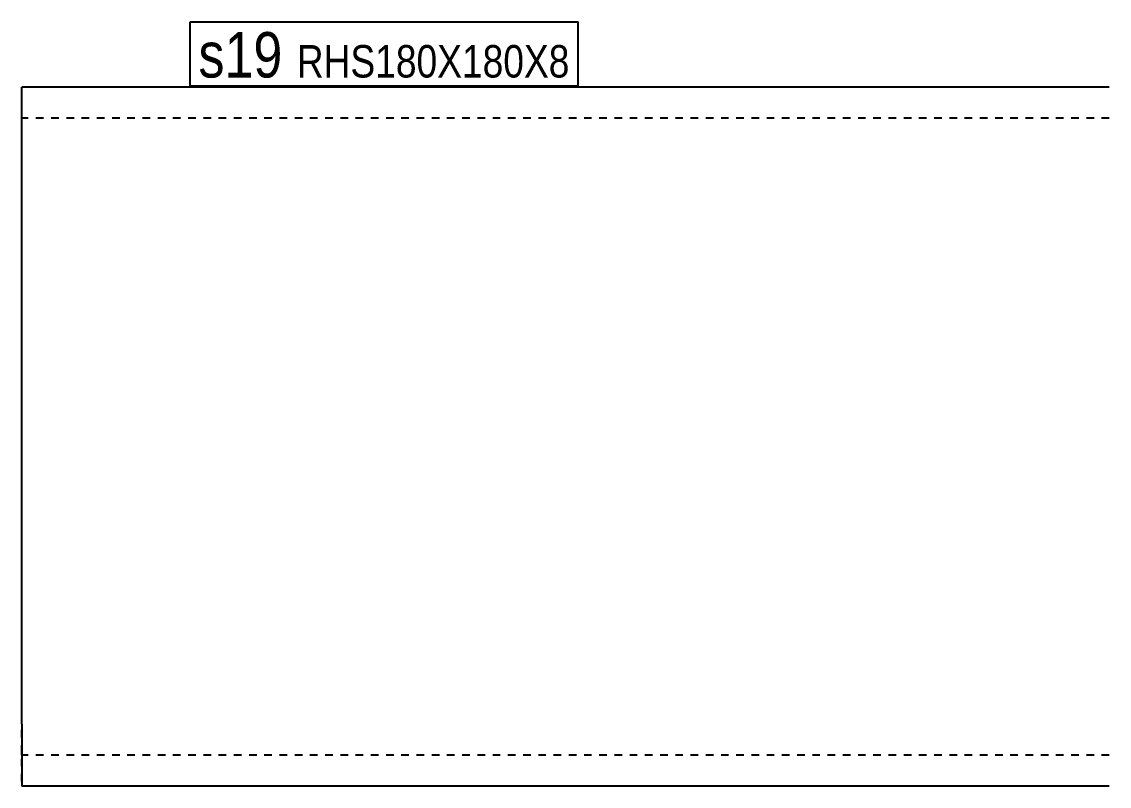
# Model space of a CAD drawing. Header units: millimetres. Extents: x 10 to 18377, y 8 to 303.
# Drawn here: x 10.5 to 290.5, y 100.3 to 297.1 of the extents above; entities that cross this region are included whole.
import ezdxf

# ---------------------------------------------------------------- set-up
doc = ezdxf.new("R2010")
doc.units = ezdxf.units.MM
doc.linetypes.add('DXK_LINE_DOT2', pattern=[3.9198, 1.9599, -1.9599])
doc.layers.add('STÅL', color=7, linetype='Continuous')
doc.layers.add('TEKST', color=7, linetype='Continuous')
doc.styles.add('Arial Narrow', font='ARIALN.TTF', dxfattribs={"height": 0.2})

msp = doc.modelspace()

# ---------------------------------------------------------------- linework, layer by layer
at = {"layer": 'STÅL', "color": 2, "linetype": 'Continuous'}
for p, q in [((290.5, 280.29), (10.5, 280.29)), ((10.5, 116.29), (10.5, 280.29)), ((10.5, 116.29), (10.5, 100.29)), ((290.5, 100.29), (10.5, 100.29))]:
    msp.add_line(p, q, dxfattribs=at)
at = {"layer": 'STÅL', "color": 7, "linetype": 'DXK_LINE_DOT2'}
for p, q in [((290.5, 272.29), (10.5, 272.29)), ((10.5, 108.9), (10.5, 116.29)), ((10.5, 108.29), (10.5, 108.9)), ((290.5, 108.29), (10.5, 108.29)), ((10.5, 101.51), (10.5, 108.29))]:
    msp.add_line(p, q, dxfattribs=at)
at = {"layer": 'TEKST', "color": 7, "linetype": 'Continuous'}
for p, q in [((53.9, 297.09), (153.76, 297.09)), ((53.9, 280.64), (53.9, 297.09)), ((153.76, 280.64), (153.76, 297.09)), ((53.9, 280.64), (153.76, 280.64))]:
    msp.add_line(p, q, dxfattribs=at)

# ---------------------------------------------------------------- wipeouts: each hides what was drawn before it
at = {"color": 0}
for points in [[(77.64, 282.74), (77.64, 294.99), (56, 294.99), (56, 282.74)], [(151.66, 282.74), (151.66, 291.49), (81.32, 291.49), (81.32, 282.74)]]:
    msp.add_wipeout(points, dxfattribs=at).dxf.layer = 'TEKST'

# ---------------------------------------------------------------- next in the draw order: wipeouts: each hides what was drawn before it
for points in [[(77.64, 282.74), (77.64, 294.99), (56, 294.99), (56, 282.74)], [(151.66, 282.74), (151.66, 291.49), (81.32, 291.49), (81.32, 282.74)]]:
    msp.add_wipeout(points, dxfattribs=at).dxf.layer = 'TEKST'

# ---------------------------------------------------------------- next in the draw order: texts
at = {"layer": 'TEKST', "color": 3, "style": 'Arial Narrow'}
for s, height, p in [('s19', 11.692, (56, 282.74)), ('RHS180X180X8', 8.3512, (81.32, 282.74))]:
    msp.add_text(s, height=height, dxfattribs=at).set_placement(p)

doc.saveas('drawing.dxf')
